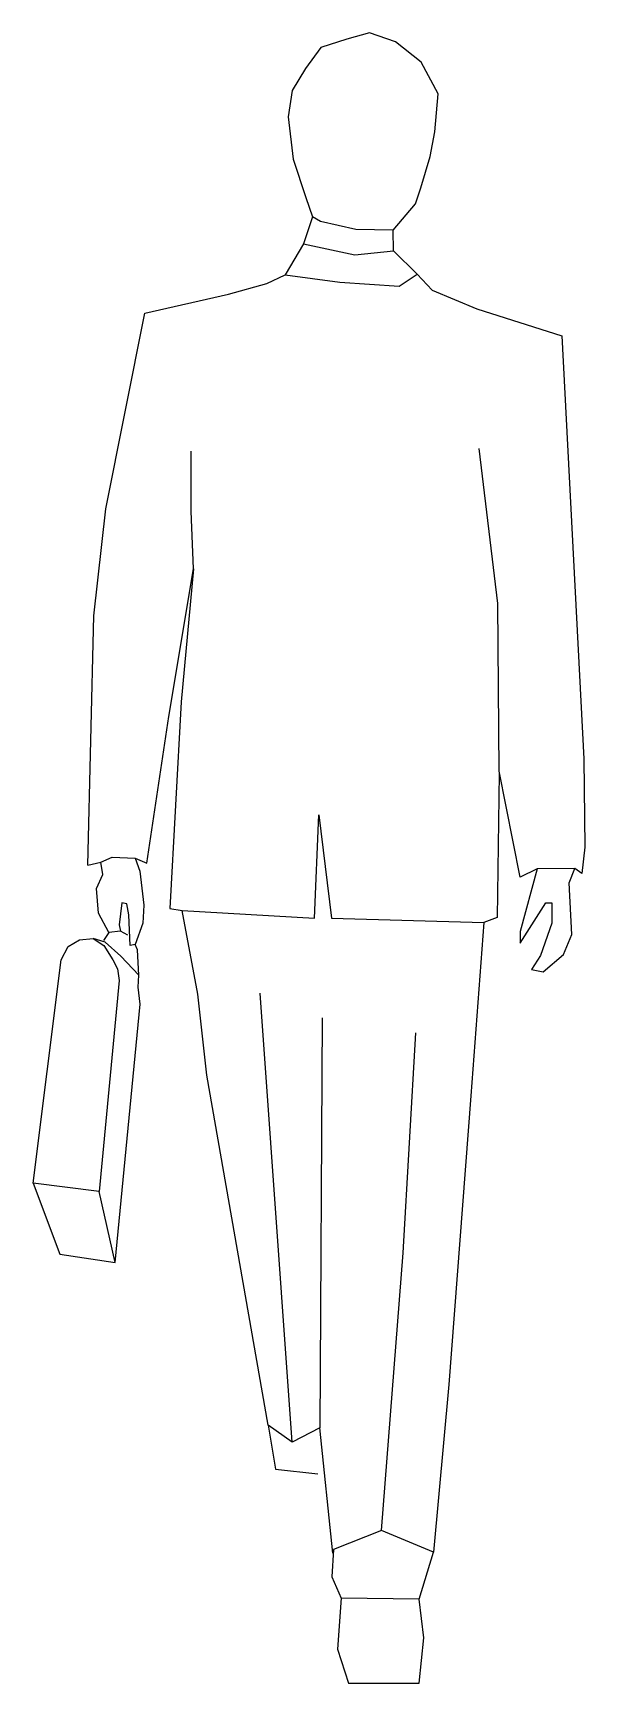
# Model space of a CAD drawing. Extents: x 110.55 to 111.17, y 208.39 to 210.24.
import ezdxf

# ---------------------------------------------------------------- set-up
doc = ezdxf.new("R2010")
doc.units = 0
doc.header["$LTSCALE"] = 25
doc.header["$MEASUREMENT"] = 0
doc.layers.get('0').update_dxf_attribs({"linetype": 'CONTINUOUS'})

msp = doc.modelspace()

# ---------------------------------------------------------------- linework, layer by layer
at = {"color": 0, "linetype": 'BYBLOCK'}
for p, q in [((110.8741, 210.2219), (110.8567, 210.1985)), ((110.9031, 210.2314), (110.8741, 210.2219)), ((110.9287, 210.2382), (110.9031, 210.2314)), ((110.9577, 210.2283), (110.9287, 210.2382)), ((110.9866, 210.2056), (110.9577, 210.2283)), ((111.0053, 210.1699), (110.9866, 210.2056)), ((110.8567, 210.1985), (110.842, 210.1735)), ((110.842, 210.1735), (110.8372, 210.1441)), ((111.0017, 210.1274), (111.0053, 210.1699)), ((110.8372, 210.1441), (110.8428, 210.0965)), ((110.9966, 210.0997), (111.0017, 210.1274)), ((110.8428, 210.0965), (110.8571, 210.0536)), ((110.9862, 210.0643), (110.9966, 210.0997)), ((110.9799, 210.0465), (110.9862, 210.0643)), ((110.8571, 210.0536), (110.8646, 210.0318)), ((110.9549, 210.0171), (110.9799, 210.0465)), ((110.8646, 210.0318), (110.8547, 210.0016)), ((110.8737, 210.0266), (110.8646, 210.0318)), ((110.9132, 210.0179), (110.8737, 210.0266)), ((110.9549, 210.0171), (110.9132, 210.0179)), ((110.8547, 210.0016), (110.834, 209.9667)), ((110.8547, 210.0016), (110.912, 209.9893)), ((110.9553, 209.9937), (110.9549, 210.0171)), ((110.912, 209.9893), (110.9553, 209.9937)), ((110.9819, 209.9675), (110.9553, 209.9937)), ((110.8134, 209.9572), (110.834, 209.9667)), ((110.834, 209.9667), (110.8952, 209.9588)), ((110.9616, 209.954), (110.9819, 209.9675)), ((110.9819, 209.9675), (110.9989, 209.9496)), ((110.6769, 209.9238), (110.7705, 209.9453)), ((110.7705, 209.9453), (110.8134, 209.9572)), ((110.8952, 209.9588), (110.9616, 209.954)), ((110.9989, 209.9496), (111.0489, 209.9286)), ((111.0489, 209.9286), (111.1442, 209.8984)), ((110.6332, 209.7044), (110.6769, 209.9238)), ((111.1442, 209.8984), (111.1688, 209.4238)), ((110.7285, 209.7016), (110.7285, 209.7691)), ((111.0724, 209.598), (111.0513, 209.7722)), ((110.6197, 209.5845), (110.6332, 209.7044)), ((110.7312, 209.6369), (110.7285, 209.7016)), ((110.7035, 209.4714), (110.7312, 209.6369)), ((110.7312, 209.6369), (110.7174, 209.4877)), ((111.0739, 209.4099), (111.0724, 209.598)), ((110.613, 209.3047), (110.6197, 209.5845)), ((110.7174, 209.4877), (110.7047, 209.2559)), ((110.6789, 209.3067), (110.7035, 209.4714)), ((111.0739, 209.4075), (111.0716, 209.246)), ((111.0974, 209.2912), (111.0739, 209.4099)), ((111.1688, 209.4238), (111.17, 209.325)), ((110.867, 209.2452), (110.8717, 209.3611)), ((110.8717, 209.3611), (110.886, 209.2452)), ((111.17, 209.325), (111.1664, 209.2952)), ((110.613, 209.3047), (110.6273, 209.3079)), ((110.6273, 209.3079), (110.64, 209.3135)), ((110.6296, 209.294), (110.6273, 209.3079)), ((110.64, 209.3135), (110.6658, 209.3123)), ((110.6658, 209.3123), (110.6789, 209.3067)), ((110.6658, 209.3123), (110.6713, 209.298)), ((110.6713, 209.298), (110.6757, 209.2599)), ((111.1164, 209.3004), (111.0974, 209.2301)), ((111.1164, 209.3004), (111.0974, 209.2912)), ((111.1585, 209.3008), (111.1164, 209.3004)), ((111.1521, 209.2849), (111.1585, 209.3008)), ((111.1664, 209.2952), (111.1585, 209.3008)), ((110.6225, 209.2785), (110.6296, 209.294)), ((110.6249, 209.2507), (110.6225, 209.2785)), ((111.1553, 209.2269), (111.1521, 209.2849)), ((110.6511, 209.2623), (110.6479, 209.2377)), ((110.6566, 209.2611), (110.6511, 209.2623)), ((110.659, 209.2488), (110.6566, 209.2611)), ((110.6757, 209.2599), (110.6745, 209.2396)), ((111.0974, 209.217), (111.1263, 209.2623)), ((111.1263, 209.2623), (111.1327, 209.2623)), ((111.1327, 209.2623), (111.1327, 209.2396)), ((110.6364, 209.2289), (110.6249, 209.2507)), ((110.6602, 209.2146), (110.659, 209.2488)), ((110.7047, 209.2559), (110.7185, 209.2539)), ((110.7185, 209.2539), (110.867, 209.2452)), ((110.736, 209.1599), (110.7185, 209.2539)), ((110.886, 209.2452), (111.0565, 209.2404)), ((111.0565, 209.2404), (111.0422, 209.046)), ((111.0716, 209.246), (111.0565, 209.2404)), ((110.6034, 209.221), (110.6189, 209.2222)), ((110.6324, 209.2182), (110.6189, 209.2222)), ((110.6189, 209.2222), (110.6308, 209.2146)), ((110.6364, 209.2289), (110.6304, 209.2202)), ((110.6495, 209.2305), (110.6364, 209.2289)), ((110.6479, 209.2377), (110.6495, 209.2305)), ((110.6578, 209.2261), (110.6495, 209.2305)), ((110.6745, 209.2396), (110.6658, 209.2158)), ((111.0974, 209.2301), (111.0974, 209.217)), ((111.1327, 209.2396), (111.12, 209.2031)), ((111.1458, 209.2043), (111.1553, 209.2269)), ((110.5828, 209.1984), (110.5907, 209.2134)), ((110.5907, 209.2134), (110.6034, 209.221)), ((110.6308, 209.2146), (110.6408, 209.1984)), ((110.6499, 209.2027), (110.6324, 209.2182)), ((110.6658, 209.2158), (110.6602, 209.2146)), ((110.6685, 209.2095), (110.6658, 209.2158)), ((110.6701, 209.1813), (110.6685, 209.2095)), ((111.12, 209.2031), (111.1101, 209.1876)), ((111.1232, 209.1849), (111.1458, 209.2043)), ((110.5515, 208.9479), (110.5828, 209.1984)), ((110.6408, 209.1984), (110.6463, 209.1884)), ((110.6463, 209.1884), (110.6479, 209.1753)), ((110.6701, 209.1813), (110.6499, 209.2027)), ((111.1101, 209.1876), (111.1232, 209.1849)), ((110.6479, 209.1753), (110.6257, 208.9384)), ((110.6693, 209.1678), (110.6701, 209.1813)), ((110.6717, 209.1488), (110.6693, 209.1678)), ((110.6435, 208.859), (110.6717, 209.1488)), ((110.7463, 209.069), (110.736, 209.1599)), ((110.842, 208.6574), (110.8059, 209.1611)), ((110.8753, 209.1333), (110.8729, 208.6733)), ((110.9664, 208.8697), (110.9803, 209.1166)), ((110.815, 208.6765), (110.7463, 209.069)), ((111.0422, 209.046), (111.0176, 208.7221)), ((110.5515, 208.9479), (110.5816, 208.8682)), ((110.6257, 208.9384), (110.5515, 208.9479)), ((110.6435, 208.859), (110.6257, 208.9384)), ((110.9418, 208.5582), (110.9664, 208.8697)), ((110.5816, 208.8682), (110.6435, 208.859)), ((111.0176, 208.7221), (111.0001, 208.534)), ((110.815, 208.6765), (110.8233, 208.6269)), ((110.842, 208.6574), (110.815, 208.6765)), ((110.8729, 208.6733), (110.842, 208.6574)), ((110.8876, 208.5328), (110.8729, 208.6733)), ((110.8233, 208.6269), (110.8705, 208.6217)), ((110.9418, 208.5582), (110.888, 208.5368)), ((111.0001, 208.534), (110.9418, 208.5582)), ((110.888, 208.5368), (110.8864, 208.5062)), ((110.9842, 208.4812), (111.0001, 208.534)), ((110.8864, 208.5062), (110.8967, 208.4824)), ((110.8967, 208.4824), (110.8928, 208.4252)), ((110.9842, 208.4812), (110.8967, 208.4824)), ((110.9894, 208.4379), (110.9842, 208.4812)), ((110.9842, 208.3871), (110.9894, 208.4379)), ((110.8928, 208.4252), (110.9049, 208.3871)), ((110.9049, 208.3871), (110.9842, 208.3871))]:
    msp.add_line(p, q, dxfattribs=at)

doc.saveas('drawing.dxf')
